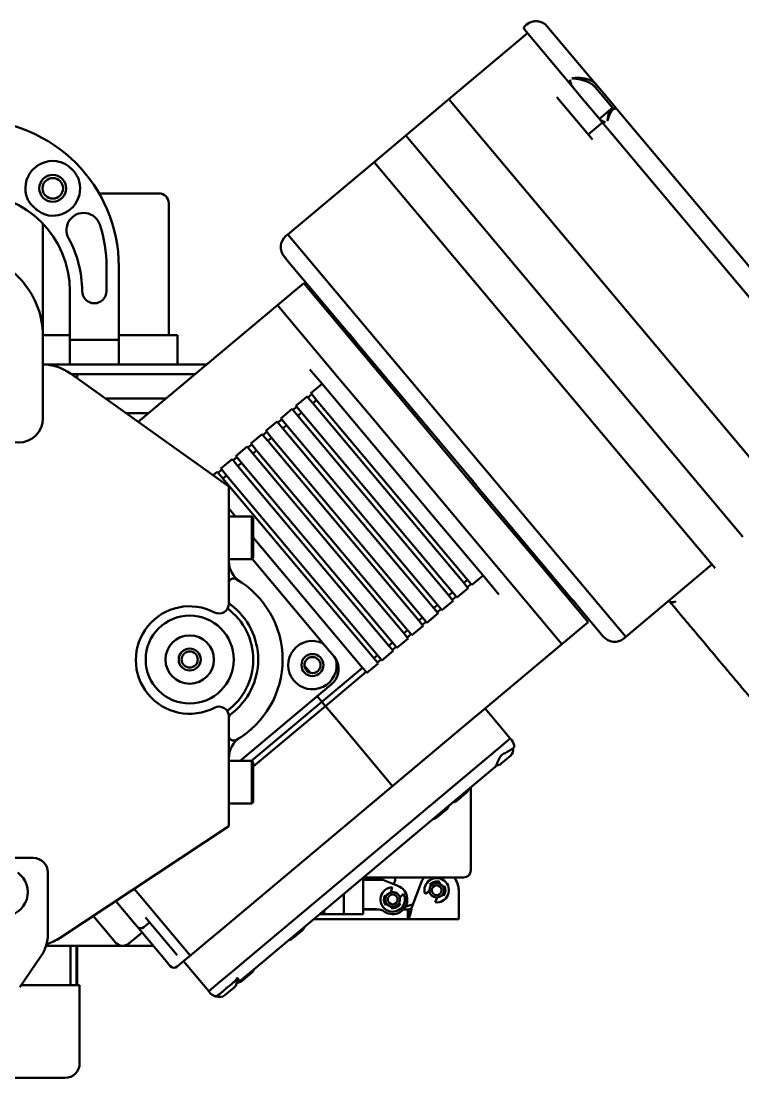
# Model space of a CAD drawing. Header units: millimetres. Extents: x 36 to 3196, y 27 to 5967.
# Drawn here: x 682.5 to 830.1, y 4147.1 to 4363.3 of the extents above; entities that cross this region are included whole.
import ezdxf

# ---------------------------------------------------------------- set-up
doc = ezdxf.new("R2010")
doc.units = ezdxf.units.MM
doc.layers.add('외형선(ISO)', color=7, linetype='Continuous', lineweight=50)

msp = doc.modelspace()

# ---------------------------------------------------------------- linework, layer by layer
at = {"layer": '외형선(ISO)'}
for p, q in [((785.4335, 4361.6041), (795.3437, 4349.7936)), ((785.4951, 4362.3085), (785.8781, 4362.6299)), ((790.1046, 4362.2602), (799.9593, 4350.5159)), ((786.0763, 4360.8381), (769.9893, 4347.3395)), ((795.3437, 4349.7936), (797.2626, 4347.5067)), ((799.7982, 4349.93), (799.9438, 4349.7564)), ((801.092, 4348.388), (799.9438, 4349.7564)), ((799.9593, 4350.5159), (800.0806, 4350.3712)), ((800.0806, 4350.3712), (801.2288, 4349.0028)), ((801.2288, 4349.0028), (804.4059, 4345.2166)), ((769.9893, 4347.3395), (761.1798, 4339.9475)), ((838.8942, 4265.2219), (769.9893, 4347.3395)), ((838.8942, 4265.2219), (769.9893, 4347.3395)), ((799.3698, 4339.0837), (792.0686, 4347.7849)), ((797.2626, 4347.5067), (798.4109, 4346.1383)), ((798.4109, 4346.1383), (797.8882, 4346.7611)), ((801.092, 4348.388), (803.5659, 4345.4398)), ((800.7507, 4343.3497), (798.4109, 4346.1383)), ((798.4109, 4346.1383), (800.7507, 4343.3497)), ((800.7507, 4343.3497), (803.1149, 4345.3335)), ((803.3694, 4345.4383), (803.977, 4345.4429)), ((804.4059, 4345.2166), (847.4565, 4293.9108)), ((798.4653, 4340.1616), (801.3763, 4342.6042)), ((800.7507, 4343.3497), (800.9072, 4343.1632)), ((800.9072, 4343.1632), (845.1071, 4290.4879)), ((761.1798, 4339.9475), (754.6684, 4334.4838)), ((830.0847, 4257.8298), (761.1798, 4339.9475)), ((830.0847, 4257.8298), (761.1798, 4339.9475)), ((754.6684, 4334.4838), (737.0494, 4319.6997)), ((823.5733, 4252.3661), (754.6684, 4334.4838)), ((823.5733, 4252.3661), (754.6684, 4334.4838)), ((698.461, 4328.094), (708.318, 4328.094)), ((710.6803, 4328.094), (708.318, 4328.094)), ((712.6803, 4299.094), (712.6803, 4326.094)), ((686.9803, 4299.094), (686.9803, 4321.869)), ((737.0494, 4319.6997), (736.6664, 4319.3783)), ((806.1491, 4237.3499), (737.0494, 4319.6997)), ((737.0494, 4319.6997), (806.1491, 4237.3499)), ((736.6202, 4314.7662), (736.2966, 4315.1518)), ((736.9997, 4314.3139), (736.6202, 4314.7662)), ((749.3208, 4299.6302), (736.9997, 4314.3139)), ((699.9803, 4308.094), (699.9803, 4313.094)), ((702.4803, 4313.094), (702.4803, 4298.094)), ((740.2907, 4309.6917), (734.9284, 4305.1922)), ((752.9039, 4294.6599), (740.2907, 4309.6917)), ((692.4803, 4298.094), (692.4803, 4308.094)), ((743.2066, 4306.9168), (742.8619, 4306.6276)), ((734.9284, 4305.1922), (706.4719, 4281.3143)), ((747.5416, 4290.1604), (734.9284, 4305.1922)), ((734.9284, 4305.1922), (747.5416, 4290.1604)), ((689.831, 4299.094), (686.9786, 4299.094)), ((686.9803, 4298.8587), (686.9803, 4287.3882)), ((692.4803, 4299.094), (689.831, 4299.094)), ((705.4181, 4299.094), (702.4803, 4299.094)), ((708.8822, 4299.094), (705.4181, 4299.094)), ((714.4803, 4299.094), (708.8822, 4299.094)), ((714.4803, 4293.094), (714.4803, 4299.094)), ((751.1115, 4297.4961), (749.3208, 4299.6302)), ((692.4803, 4293.094), (692.4803, 4298.094)), ((693.4803, 4298.094), (692.4803, 4298.094)), ((693.4803, 4298.094), (701.4803, 4298.094)), ((702.4803, 4298.094), (701.4803, 4298.094)), ((702.4803, 4298.094), (702.4803, 4293.094)), ((773.5012, 4270.813), (751.1115, 4297.4961)), ((759.7007, 4286.5598), (752.9039, 4294.6599)), ((686.9803, 4293.094), (688.5585, 4293.094)), ((688.5585, 4293.094), (698.3028, 4293.094)), ((698.3028, 4293.094), (720.5103, 4293.094)), ((724.9803, 4268.094), (692.588, 4291.2314)), ((692.7803, 4291.094), (699.6652, 4291.094)), ((693.9803, 4291.094), (693.9803, 4290.2369)), ((718.1268, 4291.094), (699.6652, 4291.094)), ((741.5754, 4292.0589), (744.0467, 4289.1138)), ((754.3384, 4282.0603), (747.5416, 4290.1604)), ((747.5416, 4290.1604), (754.3384, 4282.0603)), ((741.7486, 4287.1854), (744.0467, 4289.1138)), ((754.6493, 4276.4781), (744.0467, 4289.1138)), ((686.9803, 4282.094), (686.9803, 4287.3882)), ((712.1681, 4286.094), (699.7803, 4286.094)), ((738.6844, 4284.6142), (740.9825, 4286.5426)), ((741.1562, 4286.3357), (740.9825, 4286.5426)), ((741.1562, 4286.3357), (741.9222, 4286.9784)), ((742.1569, 4285.143), (741.1562, 4286.3357)), ((741.7486, 4287.1854), (741.9222, 4286.9784)), ((741.9222, 4286.9784), (742.923, 4285.7858)), ((778.9971, 4263.5633), (759.7007, 4286.5598)), ((735.6202, 4282.0431), (737.9184, 4283.9715)), ((738.092, 4283.7645), (737.9184, 4283.9715)), ((738.092, 4283.7645), (738.8581, 4284.4073)), ((739.0928, 4282.5719), (738.092, 4283.7645)), ((738.6844, 4284.6142), (738.8581, 4284.4073)), ((738.8581, 4284.4073), (739.8588, 4283.2147)), ((742.1569, 4285.143), (742.923, 4285.7858)), ((773.0043, 4248.3805), (742.1569, 4285.143)), ((742.923, 4285.7858), (773.7704, 4249.0233)), ((703.9803, 4283.094), (708.5928, 4283.094)), ((735.0278, 4281.1934), (735.7939, 4281.8361)), ((735.6202, 4282.0431), (735.7939, 4281.8361)), ((735.7939, 4281.8361), (736.7946, 4280.6435)), ((739.0928, 4282.5719), (739.8588, 4283.2147)), ((769.9402, 4245.8094), (739.0928, 4282.5719)), ((739.8588, 4283.2147), (770.7062, 4246.4522)), ((773.6348, 4259.0638), (754.3384, 4282.0603)), ((754.3384, 4282.0603), (773.6348, 4259.0638)), ((732.5561, 4279.4719), (734.8542, 4281.4003)), ((732.5561, 4279.4719), (732.7297, 4279.265)), ((735.0278, 4281.1934), (734.8542, 4281.4003)), ((736.0286, 4280.0007), (735.0278, 4281.1934)), ((736.0286, 4280.0007), (736.7946, 4280.6435)), ((766.876, 4243.2382), (736.0286, 4280.0007)), ((736.7946, 4280.6435), (767.642, 4243.881)), ((729.4919, 4276.9008), (731.79, 4278.8292)), ((731.9637, 4278.6222), (731.79, 4278.8292)), ((731.9637, 4278.6222), (732.7297, 4279.265)), ((732.9644, 4277.4296), (731.9637, 4278.6222)), ((732.7297, 4279.265), (733.7304, 4278.0724)), ((732.9644, 4277.4296), (733.7304, 4278.0724)), ((763.8118, 4240.6671), (732.9644, 4277.4296)), ((733.7304, 4278.0724), (764.5778, 4241.3099)), ((726.4277, 4274.3296), (728.7258, 4276.258)), ((728.8995, 4276.0511), (728.7258, 4276.258)), ((728.8995, 4276.0511), (729.6655, 4276.6938)), ((729.9002, 4274.8584), (728.8995, 4276.0511)), ((729.4919, 4276.9008), (729.6655, 4276.6938)), ((729.6655, 4276.6938), (730.6663, 4275.5012)), ((729.9002, 4274.8584), (730.6663, 4275.5012)), ((730.6663, 4275.5012), (761.5137, 4238.7387)), ((766.6403, 4262.1877), (754.6493, 4276.4781)), ((723.3635, 4271.7585), (725.6617, 4273.6869)), ((725.8353, 4273.4799), (725.6617, 4273.6869)), ((725.8353, 4273.4799), (726.6014, 4274.1227)), ((726.836, 4272.2873), (725.8353, 4273.4799)), ((726.4277, 4274.3296), (726.6014, 4274.1227)), ((726.6014, 4274.1227), (727.6021, 4272.9301)), ((726.836, 4272.2873), (727.6021, 4272.9301)), ((727.6021, 4272.9301), (758.4495, 4236.1676)), ((760.7476, 4238.0959), (729.9002, 4274.8584)), ((721.7479, 4270.4028), (722.5975, 4271.1157)), ((722.7711, 4270.9088), (722.5975, 4271.1157)), ((722.7711, 4270.9088), (723.5372, 4271.5515)), ((723.7719, 4269.7161), (722.7711, 4270.9088)), ((723.3635, 4271.7585), (723.5372, 4271.5515)), ((723.5372, 4271.5515), (724.5379, 4270.3589)), ((757.6834, 4235.5248), (726.836, 4272.2873)), ((775.6542, 4268.2473), (773.5012, 4270.813)), ((723.7719, 4269.7161), (724.5379, 4270.3589)), ((754.6193, 4232.9536), (723.7719, 4269.7161)), ((724.5379, 4270.3589), (755.3853, 4233.5964)), ((724.9803, 4268.094), (724.9803, 4265.6362)), ((794.9969, 4245.1955), (775.6542, 4268.2473)), ((724.9803, 4248.2825), (724.9803, 4265.6362)), ((724.9803, 4263.6088), (726.3688, 4261.954)), ((776.9698, 4249.8775), (766.6403, 4262.1877)), ((786.1918, 4254.9889), (778.9971, 4263.5633)), ((724.9803, 4261.954), (729.6803, 4261.954)), ((729.6803, 4253.234), (729.6803, 4261.954)), ((729.9803, 4261.654), (729.6803, 4261.954)), ((729.9803, 4261.654), (729.9803, 4253.534)), ((780.8295, 4250.4894), (773.6348, 4259.0638)), ((773.6348, 4259.0638), (780.8295, 4250.4894)), ((729.9803, 4257.6501), (752.3211, 4231.0253)), ((729.9803, 4253.534), (729.6803, 4253.234)), ((798.463, 4240.3647), (786.1918, 4254.9889)), ((724.9803, 4253.234), (729.6803, 4253.234)), ((744.2012, 4236.0351), (729.7288, 4253.2826)), ((823.7681, 4252.134), (806.1491, 4237.3499)), ((823.5733, 4252.3661), (824.4104, 4251.3685)), ((776.9698, 4249.8775), (774.6717, 4247.9492)), ((776.9698, 4249.8775), (780.2092, 4246.017)), ((793.1007, 4235.8652), (780.8295, 4250.4894)), ((780.8295, 4250.4894), (793.1007, 4235.8652)), ((724.9803, 4248.2825), (724.9803, 4244.694)), ((773.9056, 4247.3064), (771.6075, 4245.378)), ((773.0043, 4248.3805), (773.7704, 4249.0233)), ((773.0043, 4248.3805), (773.7369, 4247.5075)), ((773.7369, 4247.5075), (774.5029, 4248.1503)), ((773.9056, 4247.3064), (773.7369, 4247.5075)), ((774.5029, 4248.1503), (773.7704, 4249.0233)), ((774.5029, 4248.1503), (774.6717, 4247.9492)), ((769.9402, 4245.8094), (770.7062, 4246.4522)), ((769.9402, 4245.8094), (770.6727, 4244.9363)), ((770.6727, 4244.9363), (771.4388, 4245.5791)), ((770.8415, 4244.7352), (770.6727, 4244.9363)), ((771.4388, 4245.5791), (770.7062, 4246.4522)), ((771.4388, 4245.5791), (771.6075, 4245.378)), ((794.6296, 4245.6333), (794.2849, 4245.344)), ((796.2509, 4243.701), (794.9969, 4245.1955)), ((724.9803, 4244.1266), (724.9803, 4244.694)), ((766.876, 4243.2382), (767.642, 4243.881)), ((766.876, 4243.2382), (767.6085, 4242.3652)), ((767.6085, 4242.3652), (768.3746, 4243.008)), ((768.3746, 4243.008), (767.642, 4243.881)), ((768.3746, 4243.008), (768.5433, 4242.8069)), ((770.8415, 4244.7352), (768.5433, 4242.8069)), ((801.5396, 4237.3983), (796.2509, 4243.701)), ((814.9586, 4244.742), (814.9589, 4244.7416)), ((763.8118, 4240.6671), (764.5778, 4241.3099)), ((763.8118, 4240.6671), (764.5444, 4239.794)), ((764.5444, 4239.794), (765.3104, 4240.4368)), ((765.3104, 4240.4368), (764.5778, 4241.3099)), ((765.3104, 4240.4368), (765.4792, 4240.2357)), ((767.7773, 4242.1641), (765.4792, 4240.2357)), ((767.7773, 4242.1641), (767.6085, 4242.3652)), ((760.7476, 4238.0959), (761.5137, 4238.7387)), ((762.2462, 4237.8657), (761.5137, 4238.7387)), ((764.7131, 4239.5929), (762.415, 4237.6646)), ((764.7131, 4239.5929), (764.5444, 4239.794)), ((798.463, 4240.3647), (793.1007, 4235.8652)), ((757.6834, 4235.5248), (758.4495, 4236.1676)), ((759.182, 4235.2945), (758.4495, 4236.1676)), ((761.6489, 4237.0218), (759.3508, 4235.0934)), ((760.7476, 4238.0959), (761.4802, 4237.2229)), ((761.4802, 4237.2229), (762.2462, 4237.8657)), ((761.6489, 4237.0218), (761.4802, 4237.2229)), ((762.2462, 4237.8657), (762.415, 4237.6646)), ((806.1491, 4237.3499), (805.7661, 4237.0285)), ((758.5848, 4234.4506), (756.2866, 4232.5223)), ((757.6834, 4235.5248), (758.416, 4234.6517)), ((758.416, 4234.6517), (759.182, 4235.2945)), ((758.5848, 4234.4506), (758.416, 4234.6517)), ((759.182, 4235.2945), (759.3508, 4235.0934)), ((793.1007, 4235.8652), (776.6302, 4222.0448)), ((746.4909, 4233.3063), (746.4266, 4233.3829)), ((755.5206, 4231.8795), (753.2224, 4229.9511)), ((754.6193, 4232.9536), (755.3853, 4233.5964)), ((754.6193, 4232.9536), (755.3518, 4232.0806)), ((755.3518, 4232.0806), (756.1179, 4232.7234)), ((755.5206, 4231.8795), (755.3518, 4232.0806)), ((756.1179, 4232.7234), (755.3853, 4233.5964)), ((756.1179, 4232.7234), (756.2866, 4232.5223)), ((740.4355, 4231.4218), (741.6551, 4229.9684)), ((744.0096, 4224.051), (752.3211, 4231.0253)), ((744.7421, 4223.178), (753.0537, 4230.1522)), ((753.0537, 4230.1522), (752.3211, 4231.0253)), ((753.0537, 4230.1522), (753.2224, 4229.9511)), ((727.2671, 4211.954), (745.9212, 4227.6067)), ((745.9212, 4227.6067), (745.9978, 4227.671)), ((729.6007, 4211.954), (744.0128, 4224.0472)), ((744.7412, 4223.1791), (729.9803, 4210.7932)), ((743.0486, 4225.1963), (744.0128, 4224.0472)), ((744.0096, 4224.051), (743.0486, 4225.1963)), ((744.7412, 4223.1791), (744.0128, 4224.0472)), ((744.7412, 4223.1791), (748.1502, 4219.1163)), ((748.1502, 4219.1163), (744.7421, 4223.178)), ((724.9803, 4220.694), (724.9803, 4221.0615)), ((775.0986, 4220.7597), (776.6302, 4222.0448)), ((782.5391, 4216.5597), (777.3968, 4222.6881)), ((723.3164, 4177.3093), (775.0986, 4220.7597)), ((724.9803, 4220.694), (724.9803, 4217.1056)), ((748.1502, 4219.1163), (758.4755, 4206.8112)), ((758.4755, 4206.8112), (748.1502, 4219.1163)), ((724.9803, 4200.9927), (724.9803, 4217.1056)), ((728.4587, 4171.1809), (780.2409, 4214.6313)), ((728.4587, 4171.1809), (780.2409, 4214.6313)), ((782.5391, 4216.5597), (780.2409, 4214.6313)), ((780.2409, 4214.6313), (782.5391, 4216.5597)), ((782.8605, 4216.1767), (782.5391, 4216.5597)), ((782.5831, 4213.0068), (780.668, 4211.3998)), ((724.9803, 4211.954), (729.6803, 4211.954)), ((729.6803, 4203.234), (729.6803, 4211.954)), ((729.9803, 4211.654), (729.6803, 4211.954)), ((729.9803, 4211.654), (729.9803, 4203.534)), ((730.0657, 4169.2658), (779.3757, 4210.6418)), ((779.8722, 4211.0584), (779.3757, 4210.6418)), ((774.4803, 4206.534), (774.4803, 4191.094)), ((773.5055, 4205.3898), (771.5904, 4203.7828)), ((724.9803, 4203.234), (729.6803, 4203.234)), ((729.9803, 4203.534), (729.6803, 4203.234)), ((769.4838, 4202.0151), (767.5687, 4200.4082)), ((724.9803, 4200.9927), (724.9803, 4198.594)), ((690.4905, 4175.7562), (724.9803, 4198.594)), ((684.9803, 4192.094), (647.9803, 4192.094)), ((774.4803, 4189.594), (774.4803, 4191.094)), ((687.9803, 4176.5399), (687.9803, 4189.094)), ((752.4803, 4183.094), (752.4803, 4188.0739)), ((756.4803, 4187.594), (752.4803, 4187.594)), ((752.5043, 4188.094), (772.9803, 4188.094)), ((754.4803, 4188.094), (754.4803, 4187.594)), ((759.5703, 4186.389), (756.4803, 4187.594)), ((758.9803, 4188.094), (758.9803, 4187.8367)), ((764.2277, 4186.8791), (762.3664, 4181.8361)), ((766.334, 4186.4615), (766.1047, 4186.655)), ((768.1164, 4187.1779), (767.9851, 4186.9065)), ((768.7879, 4186.2289), (769.0334, 4186.4039)), ((706.7838, 4184.4058), (705.6299, 4185.781)), ((717.1091, 4172.1007), (706.7838, 4184.4058)), ((706.7838, 4184.4058), (717.1091, 4172.1007)), ((748.4803, 4180.594), (748.4803, 4184.7175)), ((756.9234, 4184.4974), (757.1829, 4184.3468)), ((758.1412, 4185.0552), (758.3772, 4186.0919)), ((760.7, 4184.7442), (759.9171, 4184.0248)), ((765.094, 4184.7486), (765.9904, 4185.3204)), ((768.8558, 4184.333), (768.6266, 4184.5265)), ((771.9803, 4181.8361), (771.9803, 4185.494)), ((701.8537, 4183.2805), (705.7935, 4178.5852)), ((752.4803, 4183.094), (752.4803, 4180.594)), ((757.3208, 4182.6424), (757.1096, 4182.4273)), ((758.1476, 4181.8251), (758.2295, 4182.1151)), ((759.7777, 4182.8412), (760.0372, 4182.6907)), ((767.5594, 4183.9961), (767.1462, 4183.0165)), ((697.2384, 4180.2244), (701.1063, 4175.6148)), ((714.3902, 4172.2295), (707.9185, 4179.9421)), ((744.4803, 4180.594), (743.5662, 4180.594)), ((744.4803, 4181.3611), (744.4803, 4180.594)), ((748.4803, 4180.594), (744.4803, 4180.594)), ((752.4803, 4180.594), (748.4803, 4180.594)), ((755.1637, 4181.594), (752.4803, 4181.594)), ((755.7505, 4181.5361), (752.4803, 4181.5361)), ((761.6046, 4181.5361), (760.6631, 4181.5361)), ((761.6046, 4181.5361), (761.6046, 4180.6375)), ((761.6046, 4180.6375), (761.6046, 4179.5361)), ((761.7019, 4179.5757), (761.7019, 4181.5412)), ((771.9803, 4179.5361), (771.9803, 4181.8361)), ((705.7935, 4178.5852), (706.2265, 4178.0693)), ((706.2265, 4178.0693), (710.7882, 4172.6329)), ((708.7844, 4178.9102), (707.6353, 4177.946)), ((757.4803, 4179.5361), (742.3053, 4179.5361)), ((761.6046, 4179.5361), (757.4803, 4179.5361)), ((761.6046, 4179.5361), (771.9803, 4179.5361)), ((701.7491, 4174.8488), (701.1063, 4175.6148)), ((707.2479, 4176.852), (704.5668, 4174.6022)), ((723.3164, 4177.3093), (720.6409, 4175.0642)), ((739.9911, 4177.2678), (738.076, 4175.6608)), ((688.3392, 4174.094), (687.5972, 4174.094)), ((709.5621, 4174.094), (688.3392, 4174.094)), ((692.6276, 4166.094), (692.6276, 4174.094)), ((693.8678, 4174.094), (693.8678, 4166.094)), ((693.9803, 4166.094), (693.9803, 4174.094)), ((718.4114, 4173.1934), (720.6409, 4175.0642)), ((682.2648, 4165.6205), (686.6126, 4172.0663)), ((710.7882, 4172.6329), (711.8994, 4171.3086)), ((711.8994, 4171.3086), (713.0191, 4169.9742)), ((715.7302, 4170.9437), (718.0283, 4172.872)), ((718.0283, 4172.872), (718.4114, 4173.1934)), ((714.4279, 4169.8509), (715.7302, 4170.9437)), ((715.7302, 4170.9437), (720.8725, 4164.8153)), ((725.7832, 4168.9359), (728.4587, 4171.1809)), ((728.4587, 4171.1809), (725.7832, 4168.9359)), ((726.8847, 4166.5967), (730.0657, 4169.2658)), ((723.5537, 4167.0651), (723.1706, 4166.7437)), ((723.1706, 4166.7437), (723.5537, 4167.0651)), ((725.7832, 4168.9359), (723.5537, 4167.0651)), ((723.5537, 4167.0651), (725.7832, 4168.9359)), ((729.6495, 4168.5902), (727.7344, 4166.9832)), ((694.4803, 4166.094), (682.5842, 4166.094)), ((694.4803, 4150.094), (694.4803, 4166.094)), ((723.1706, 4166.7437), (720.8725, 4164.8153)), ((720.8725, 4164.8153), (723.1706, 4166.7437)), ((720.8725, 4164.8153), (721.1939, 4164.4323)), ((726.0874, 4165.6012), (724.1723, 4163.9942)), ((726.8847, 4166.5967), (726.5618, 4166.3257)), ((691.4803, 4147.094), (676.4803, 4147.094))]:
    msp.add_line(p, q, dxfattribs=at)
for centre, radius in [((688.9803, 4329.1175), 2.75), ((688.9803, 4329.1175), 2.1), ((716.9803, 4232.694), 9), ((716.9803, 4232.694), 4.95), ((716.9803, 4232.694), 2.25), ((716.9803, 4232.694), 1.65), ((742.0795, 4231.5628), 2.25), ((742.0795, 4231.5628), 1.65), ((767.4803, 4185.494), 1.5), ((767.4803, 4185.494), 1), ((758.4803, 4183.594), 1.5), ((758.4803, 4183.594), 1)]:
    msp.add_circle(centre, radius, dxfattribs=at)
for centre, radius, start, end in [((785.8165, 4361.9255), 0.5, 130, 220), ((787.8065, 4360.3318), 3, 40, 130), ((672.4803, 4313.094), 30, 0, 90), ((688.9803, 4329.1175), 5.6, 73.914073, 202.795501), ((688.9803, 4329.1175), 5.6, 260.952088, 14.406888), ((672.4803, 4308.094), 20, 0, 90), ((710.6803, 4326.094), 2, 0, 90), ((695.2783, 4320.594), 3.5, 18.209957, 208.735654), ((672.4803, 4313.094), 27.5, 0, 18.209957), ((672.4803, 4308.094), 22.5, 0, 28.735654), ((738.5948, 4317.0802), 3, 130, 220), ((697.4803, 4308.094), 2.5, 180, 0), ((686.7756, 4283.094), 10, 54.462322, 88.827357), ((681.9803, 4282.094), 5, 180, 0), ((729.9803, 4252.8683), 5, 180, 237.202832), ((725.9803, 4248.2825), 1, 60, 180), ((716.9803, 4232.694), 19, 300, 60), ((716.9803, 4232.594), 11, 62.513574, 297.486426), ((722.9803, 4244.1266), 2, 242.513574, 0), ((716.9803, 4232.694), 13, 306.069114, 53.463731), ((725.9803, 4244.694), 1, 180, 233.130102), ((716.9803, 4232.694), 14, 53.130102, 55.150095), ((716.9803, 4232.694), 14, 306.869898, 53.130102), ((742.0795, 4231.5628), 4.95, 64.619977, 13.044479), ((803.8377, 4239.3266), 3, 220, 310), ((743.2858, 4230.7475), 4.1, 310, 28.122974), ((743.4267, 4230.7352), 4, 310, 40), ((722.9803, 4221.0615), 2, 0, 117.486426), ((716.9803, 4232.694), 14, 304.825435, 306.869898), ((725.9803, 4220.694), 1, 126.869898, 180), ((725.9803, 4217.1056), 1, 180, 300), ((729.9803, 4212.5198), 5, 122.797168, 180), ((781.619, 4214.1559), 1.5, 310, 14.915698), ((781.3284, 4214.8911), 2, 358.140429, 40), ((779.7038, 4212.5489), 1.5, 267.895162, 310), ((772.5413, 4206.5388), 1.5, 310, 343.55731), ((770.6262, 4204.9319), 1.5, 276.44269, 310), ((768.5196, 4203.1642), 1.5, 310, 343.55731), ((766.6045, 4201.5572), 1.5, 276.44269, 310), ((684.9803, 4189.094), 3, 0, 90), ((678.9803, 4185.094), 4.9, 125.281262, 54.718738), ((772.9803, 4189.594), 1.5, 270, 0), ((758.4803, 4183.594), 3, 236.44269, 68.695466), ((756.9803, 4187.8367), 2, 326.932643, 0), ((767.9803, 4185.494), 4, 139.458398, 159.740947), ((767.4803, 4185.494), 2.5, 262.321188, 197.348651), ((767.4803, 4185.494), 1.8, 69.30614, 139.834919), ((767.4803, 4185.494), 1.8, 319.834919, 30.363699), ((767.9803, 4185.494), 4, 0, 40.541602), ((758.4803, 4183.594), 2.5, 92.362935, 27.390398), ((758.4803, 4183.594), 1.8, 149.876666, 220.405446), ((758.4803, 4183.594), 1.55, 149.876666, 219.576669), ((758.4803, 4183.594), 1.55, 17.583337, 102.169995), ((758.4803, 4183.594), 1.8, 259.347887, 329.876666), ((758.4803, 4183.594), 1.55, 260.176663, 329.876666), ((764.8051, 4172.8122), 10, 102.509538, 111.890421), ((755.1637, 4178.594), 3, 56.44269, 90), ((706.9925, 4178.7121), 1, 220, 310), ((739.0269, 4178.4169), 1.5, 310, 343.55731), ((679.9803, 4176.5399), 8, 326, 0), ((684.9696, 4184.094), 10, 285.903045, 303.511019), ((737.1118, 4176.8099), 1.5, 276.44269, 310), ((703.2812, 4176.1343), 2, 220, 310), ((713.7851, 4170.617), 1, 220, 310), ((728.6853, 4169.7392), 1.5, 310, 343.55731), ((725.1232, 4166.7503), 1.5, 310, 20.995806), ((726.7702, 4168.1323), 1.5, 276.44269, 310), ((722.726, 4165.7178), 2, 220, 251.348369), ((723.2081, 4165.1433), 1.5, 239.004194, 310), ((691.4803, 4150.094), 3, 270, 0)]:
    msp.add_arc(centre, radius, start, end, dxfattribs=at)
for points, knots in [([(795.3437, 4349.7936), (795.2764, 4349.8738), (795.2127, 4349.9655), (795.0488, 4350.2462), (794.9629, 4350.4474), (794.823, 4350.8771), (794.7757, 4351.0889), (794.7429, 4351.2842), (794.7425, 4351.2862), (794.7422, 4351.2883)], [0.620418883, 0.620418883, 0.620418883, 0.620418883, 0.667518907, 0.667518907, 0.75055806, 0.75055806, 0.83624971, 0.83624971, 0.837158655, 0.837158655, 0.837158655, 0.837158655]), ([(795.1252, 4351.6097), (795.1371, 4351.6118), (795.1493, 4351.6138), (795.1614, 4351.6159), (795.1734, 4351.6179), (795.1856, 4351.6199), (795.1977, 4351.6219), (795.222, 4351.6258), (795.2463, 4351.6296), (795.2708, 4351.6333), (795.3196, 4351.6406), (795.3689, 4351.6474), (795.4185, 4351.6537), (795.5176, 4351.6663), (795.6181, 4351.6767), (795.72, 4351.6849), (795.8218, 4351.6932), (795.9251, 4351.6993), (796.0297, 4351.7033), (796.0821, 4351.7052), (796.1348, 4351.7067), (796.1878, 4351.7075), (796.2409, 4351.7084), (796.2943, 4351.7087), (796.3481, 4351.7084), (796.4019, 4351.7082), (796.456, 4351.7073), (796.5101, 4351.7059), (796.5643, 4351.7045), (796.6186, 4351.7025), (796.673, 4351.6999), (796.7818, 4351.6947), (796.8911, 4351.6872), (797.0008, 4351.6773), (797.1106, 4351.6674), (797.2208, 4351.655), (797.3315, 4351.6401), (797.4423, 4351.6251), (797.5536, 4351.6076), (797.6655, 4351.5872), (797.7214, 4351.5769), (797.7775, 4351.566), (797.8337, 4351.5543), (797.8898, 4351.5427), (797.9457, 4351.5303), (798.0013, 4351.5173), (798.0569, 4351.5042), (798.1122, 4351.4905), (798.1673, 4351.476), (798.2223, 4351.4616), (798.2771, 4351.4464), (798.3316, 4351.4304), (798.3861, 4351.4145), (798.4403, 4351.3978), (798.4942, 4351.3803), (798.5481, 4351.3627), (798.6016, 4351.3444), (798.6549, 4351.3253), (798.7082, 4351.3061), (798.7611, 4351.2861), (798.8137, 4351.2651), (798.8663, 4351.2441), (798.9182, 4351.2223), (798.9691, 4351.1998), (799.0201, 4351.1773), (799.0701, 4351.1541), (799.1192, 4351.13), (799.1683, 4351.106), (799.2164, 4351.0811), (799.2636, 4351.0555), (799.3107, 4351.0298), (799.3569, 4351.0033), (799.402, 4350.9759), (799.447, 4350.9485), (799.4913, 4350.92), (799.5336, 4350.8911), (799.576, 4350.8622), (799.6167, 4350.8327), (799.6557, 4350.8026), (799.6947, 4350.7725), (799.7319, 4350.7419), (799.7675, 4350.7106), (799.8385, 4350.6482), (799.9027, 4350.5833), (799.9593, 4350.5159)], [-1, -1, -1, -1, -0.9921875, -0.9921875, -0.9921875, -0.984375, -0.984375, -0.984375, -0.96875, -0.96875, -0.96875, -0.9375, -0.9375, -0.9375, -0.875, -0.875, -0.875, -0.8125, -0.8125, -0.8125, -0.78125, -0.78125, -0.78125, -0.75, -0.75, -0.75, -0.71875, -0.71875, -0.71875, -0.6875, -0.6875, -0.6875, -0.625, -0.625, -0.625, -0.5625, -0.5625, -0.5625, -0.5, -0.5, -0.5, -0.46875, -0.46875, -0.46875, -0.4375, -0.4375, -0.4375, -0.40625, -0.40625, -0.40625, -0.375, -0.375, -0.375, -0.34375, -0.34375, -0.34375, -0.3125, -0.3125, -0.3125, -0.28125, -0.28125, -0.28125, -0.25, -0.25, -0.25, -0.21875, -0.21875, -0.21875, -0.1875, -0.1875, -0.1875, -0.15625, -0.15625, -0.15625, -0.125, -0.125, -0.125, -0.09375, -0.09375, -0.09375, -0.0625, -0.0625, -0.0625, 0, 0, 0, 0]), ([(799.7982, 4349.93), (799.7413, 4349.9977), (799.6774, 4350.0643), (799.6069, 4350.1298), (799.5716, 4350.1626), (799.5347, 4350.1951), (799.4961, 4350.2274), (799.4576, 4350.2596), (799.4174, 4350.2917), (799.3757, 4350.3234), (799.334, 4350.3552), (799.2905, 4350.3868), (799.2462, 4350.4177), (799.2019, 4350.4485), (799.1566, 4350.4788), (799.1104, 4350.5084), (799.0642, 4350.538), (799.0171, 4350.5671), (798.9691, 4350.5956), (798.9211, 4350.6241), (798.8722, 4350.652), (798.8225, 4350.6794), (798.7728, 4350.7068), (798.7222, 4350.7337), (798.6709, 4350.76), (798.6197, 4350.7863), (798.5682, 4350.8119), (798.5164, 4350.8367), (798.4646, 4350.8615), (798.4125, 4350.8856), (798.3601, 4350.9091), (798.3078, 4350.9325), (798.2552, 4350.9553), (798.2024, 4350.9774), (798.1495, 4350.9996), (798.0964, 4351.0211), (798.0431, 4351.0421), (797.9898, 4351.063), (797.9362, 4351.0833), (797.8824, 4351.1031), (797.8286, 4351.1228), (797.7746, 4351.142), (797.7204, 4351.1606), (797.6661, 4351.1793), (797.6119, 4351.1972), (797.5579, 4351.2145), (797.4499, 4351.2491), (797.3426, 4351.2811), (797.2359, 4351.3107), (797.1293, 4351.3403), (797.0232, 4351.3675), (796.9177, 4351.3925), (796.8122, 4351.4175), (796.7073, 4351.4403), (796.6029, 4351.461), (796.5507, 4351.4713), (796.4987, 4351.4811), (796.4468, 4351.4903), (796.3949, 4351.4996), (796.343, 4351.5083), (796.2915, 4351.5165), (796.24, 4351.5247), (796.1889, 4351.5323), (796.1381, 4351.5394), (796.0874, 4351.5464), (796.037, 4351.5529), (795.987, 4351.5589), (795.887, 4351.5709), (795.7884, 4351.5807), (795.6913, 4351.5884), (795.5941, 4351.5962), (795.4984, 4351.6018), (795.404, 4351.6053), (795.3568, 4351.6071), (795.31, 4351.6084), (795.2635, 4351.6091), (795.2403, 4351.6094), (795.2171, 4351.6097), (795.1941, 4351.6098), (795.1825, 4351.6098), (795.171, 4351.6098), (795.1595, 4351.6098), (795.1481, 4351.6098), (795.1365, 4351.6098), (795.1252, 4351.6097)], [-1, -1, -1, -1, -0.9375, -0.9375, -0.9375, -0.90625, -0.90625, -0.90625, -0.875, -0.875, -0.875, -0.84375, -0.84375, -0.84375, -0.8125, -0.8125, -0.8125, -0.78125, -0.78125, -0.78125, -0.75, -0.75, -0.75, -0.71875, -0.71875, -0.71875, -0.6875, -0.6875, -0.6875, -0.65625, -0.65625, -0.65625, -0.625, -0.625, -0.625, -0.59375, -0.59375, -0.59375, -0.5625, -0.5625, -0.5625, -0.53125, -0.53125, -0.53125, -0.5, -0.5, -0.5, -0.4375, -0.4375, -0.4375, -0.375, -0.375, -0.375, -0.3125, -0.3125, -0.3125, -0.28125, -0.28125, -0.28125, -0.25, -0.25, -0.25, -0.21875, -0.21875, -0.21875, -0.1875, -0.1875, -0.1875, -0.125, -0.125, -0.125, -0.0625, -0.0625, -0.0625, -0.03125, -0.03125, -0.03125, -0.015625, -0.015625, -0.015625, -0.0078125, -0.0078125, -0.0078125, 0, 0, 0, 0]), ([(804.4059, 4345.2166), (804.3621, 4345.2688), (804.3166, 4345.3114), (804.2697, 4345.3451), (804.2462, 4345.362), (804.2223, 4345.3767), (804.1981, 4345.3891), (804.1739, 4345.4016), (804.1493, 4345.4119), (804.1244, 4345.42), (804.0995, 4345.4281), (804.0742, 4345.4341), (804.0489, 4345.4378), (804.0237, 4345.4416), (803.9984, 4345.4432), (803.9731, 4345.4428), (803.9479, 4345.4424), (803.9226, 4345.44), (803.8973, 4345.4357), (803.872, 4345.4314), (803.8467, 4345.4251), (803.8215, 4345.4171), (803.7962, 4345.409), (803.7708, 4345.3991), (803.7456, 4345.3875), (803.7204, 4345.3758), (803.6954, 4345.3625), (803.6707, 4345.3477), (803.6459, 4345.3329), (803.6214, 4345.3166), (803.5971, 4345.2988), (803.5728, 4345.281), (803.5488, 4345.2618), (803.5249, 4345.2413), (803.501, 4345.2207), (803.4774, 4345.1988), (803.4539, 4345.1757), (803.4304, 4345.1525), (803.4072, 4345.128), (803.3841, 4345.1023), (803.361, 4345.0765), (803.3382, 4345.0496), (803.3154, 4345.0214), (803.2927, 4344.9932), (803.2703, 4344.964), (803.2483, 4344.9338), (803.2042, 4344.8735), (803.1614, 4344.8094), (803.1198, 4344.7419), (803.0781, 4344.6745), (803.0377, 4344.6036), (802.9984, 4344.5296), (802.9591, 4344.4556), (802.9209, 4344.3785), (802.8837, 4344.2983), (802.8651, 4344.2582), (802.8467, 4344.2174), (802.8287, 4344.1758), (802.8106, 4344.1342), (802.7927, 4344.0918), (802.7752, 4344.0488), (802.7577, 4344.0059), (802.7405, 4343.9624), (802.7236, 4343.9184), (802.7068, 4343.8744), (802.6902, 4343.8299), (802.674, 4343.7849), (802.6416, 4343.6949), (802.6104, 4343.6029), (802.5804, 4343.509), (802.5504, 4343.4151), (802.5216, 4343.3192), (802.494, 4343.2214), (802.4802, 4343.1726), (802.4667, 4343.1232), (802.4534, 4343.0733), (802.4468, 4343.0484), (802.4403, 4343.0233), (802.4338, 4342.9982), (802.4306, 4342.9856), (802.4274, 4342.973), (802.4242, 4342.9604), (802.421, 4342.9477), (802.4178, 4342.935), (802.4147, 4342.9224)], [-1, -1, -1, -1, -0.9375, -0.9375, -0.9375, -0.90625, -0.90625, -0.90625, -0.875, -0.875, -0.875, -0.84375, -0.84375, -0.84375, -0.8125, -0.8125, -0.8125, -0.78125, -0.78125, -0.78125, -0.75, -0.75, -0.75, -0.71875, -0.71875, -0.71875, -0.6875, -0.6875, -0.6875, -0.65625, -0.65625, -0.65625, -0.625, -0.625, -0.625, -0.59375, -0.59375, -0.59375, -0.5625, -0.5625, -0.5625, -0.53125, -0.53125, -0.53125, -0.5, -0.5, -0.5, -0.4375, -0.4375, -0.4375, -0.375, -0.375, -0.375, -0.3125, -0.3125, -0.3125, -0.28125, -0.28125, -0.28125, -0.25, -0.25, -0.25, -0.21875, -0.21875, -0.21875, -0.1875, -0.1875, -0.1875, -0.125, -0.125, -0.125, -0.0625, -0.0625, -0.0625, -0.03125, -0.03125, -0.03125, -0.015625, -0.015625, -0.015625, -0.0078125, -0.0078125, -0.0078125, 0, 0, 0, 0]), ([(802.4147, 4342.9224), (802.4155, 4342.935), (802.4164, 4342.9477), (802.4173, 4342.9603), (802.4183, 4342.9729), (802.4192, 4342.9855), (802.4201, 4342.9981), (802.422, 4343.0232), (802.424, 4343.0482), (802.4261, 4343.0731), (802.4302, 4343.1229), (802.4346, 4343.1722), (802.4393, 4343.221), (802.4488, 4343.3186), (802.4595, 4343.4143), (802.4715, 4343.508), (802.4836, 4343.6018), (802.4968, 4343.6936), (802.5115, 4343.7834), (802.5188, 4343.8283), (802.5264, 4343.8727), (802.5344, 4343.9166), (802.5424, 4343.9605), (802.5507, 4344.0039), (802.5594, 4344.0468), (802.568, 4344.0896), (802.5771, 4344.1319), (802.5864, 4344.1734), (802.5957, 4344.2149), (802.6054, 4344.2557), (802.6153, 4344.2956), (802.6353, 4344.3756), (802.6565, 4344.4526), (802.6791, 4344.5264), (802.7016, 4344.6002), (802.7255, 4344.6709), (802.7509, 4344.7382), (802.7763, 4344.8055), (802.8031, 4344.8695), (802.8315, 4344.9296), (802.8458, 4344.9597), (802.8604, 4344.9889), (802.8754, 4345.017), (802.8905, 4345.0452), (802.9058, 4345.0721), (802.9215, 4345.0977), (802.9372, 4345.1234), (802.9532, 4345.1478), (802.9695, 4345.171), (802.9859, 4345.1941), (803.0025, 4345.216), (803.0196, 4345.2365), (803.0366, 4345.257), (803.054, 4345.2762), (803.0718, 4345.2939), (803.0896, 4345.3117), (803.1077, 4345.328), (803.1263, 4345.3428), (803.1448, 4345.3576), (803.1638, 4345.3709), (803.1832, 4345.3826), (803.2026, 4345.3942), (803.2223, 4345.4041), (803.2422, 4345.4122), (803.2621, 4345.4203), (803.2823, 4345.4266), (803.3027, 4345.4309), (803.3231, 4345.4353), (803.3438, 4345.4378), (803.3648, 4345.4382), (803.3663, 4345.4383), (803.3679, 4345.4383), (803.3694, 4345.4383)], [-1, -1, -1, -1, -0.9921875, -0.9921875, -0.9921875, -0.984375, -0.984375, -0.984375, -0.96875, -0.96875, -0.96875, -0.9375, -0.9375, -0.9375, -0.875, -0.875, -0.875, -0.8125, -0.8125, -0.8125, -0.78125, -0.78125, -0.78125, -0.75, -0.75, -0.75, -0.71875, -0.71875, -0.71875, -0.6875, -0.6875, -0.6875, -0.625, -0.625, -0.625, -0.5625, -0.5625, -0.5625, -0.5, -0.5, -0.5, -0.46875, -0.46875, -0.46875, -0.4375, -0.4375, -0.4375, -0.40625, -0.40625, -0.40625, -0.375, -0.375, -0.375, -0.34375, -0.34375, -0.34375, -0.3125, -0.3125, -0.3125, -0.28125, -0.28125, -0.28125, -0.25, -0.25, -0.25, -0.21875, -0.21875, -0.21875, -0.1875, -0.1875, -0.1875, -0.185186209, -0.185186209, -0.185186209, -0.185186209]), ([(800.9072, 4343.1632), (800.9547, 4343.1066), (801.0415, 4343.0509), (801.3791, 4342.8822), (801.6772, 4342.7648), (802.0272, 4342.6031), (802.0294, 4342.6021), (802.0317, 4342.601)], [-0.213745231, -0.213745231, -0.213745231, -0.213745231, -0.132568287, -0.132568287, 0, 0, 0.000856776, 0.000856776, 0.000856776, 0.000856776]), ([(694.4042, 4330.5108), (694.3098, 4330.8782), (694.1485, 4331.2763), (693.7623, 4331.9545), (693.5845, 4332.2154), (693.3099, 4332.5622), (693.2272, 4332.6607), (693.0846, 4332.8207), (693.0263, 4332.8837), (692.9596, 4332.953), (692.9524, 4332.9604), (692.9452, 4332.9678), (692.8869, 4333.0279), (692.8275, 4333.0868), (692.681, 4333.2268), (692.5928, 4333.3067), (692.2868, 4333.5692), (692.0583, 4333.7409), (691.5119, 4334.0938), (691.1819, 4334.2665), (690.736, 4334.4348), (690.6327, 4334.4691), (690.5319, 4334.4982)], [2.160294273, 2.160294273, 2.160294273, 2.160294273, 2.301452816, 2.301452816, 2.395867443, 2.395867443, 2.434481863, 2.434481863, 2.46023084, 2.46023084, 2.463338226, 2.463338226, 2.463338226, 2.488436368, 2.488436368, 2.524054027, 2.524054027, 2.609134127, 2.609134127, 2.718925371, 2.718925371, 2.752877932, 2.752877932, 2.752877932, 2.752877932]), ([(683.8177, 4326.9478), (683.9226, 4326.698), (684.0748, 4326.4379), (684.4828, 4325.8851), (684.7457, 4325.5925), (685.1525, 4325.2106), (685.2543, 4325.1199), (685.4206, 4324.9787), (685.484, 4324.9266), (685.604, 4324.8305), (685.6606, 4324.7864), (685.7885, 4324.6892), (685.8602, 4324.6364), (686.0682, 4324.4885), (686.2067, 4324.3961), (686.6289, 4324.1337), (686.9234, 4323.976), (687.535, 4323.718), (687.829, 4323.6302), (688.0996, 4323.5871)], [0.498211464, 0.498211464, 0.498211464, 0.498211464, 0.605128071, 0.605128071, 0.721520675, 0.721520675, 0.759143634, 0.759143634, 0.781861943, 0.781861943, 0.801793626, 0.801793626, 0.82660251, 0.82660251, 0.873118135, 0.873118135, 0.96624478, 0.96624478, 1.062617087, 1.062617087, 1.062617087, 1.062617087]), ([(666.9803, 4317.094), (669.0131, 4317.094), (671.0459, 4316.811), (674.9411, 4315.6943), (676.8035, 4314.8603), (680.1875, 4312.691), (681.7087, 4311.3549), (684.2421, 4308.2781), (685.2531, 4306.5368), (686.6057, 4302.8636), (686.9621, 4300.9391), (686.98, 4298.9597), (686.9803, 4298.9092), (686.9803, 4298.8587)], [4.71238898, 4.71238898, 4.71238898, 4.71238898, 5.02654825, 5.02654825, 5.34070751, 5.34070751, 5.65486678, 5.65486678, 5.96902604, 5.96902604, 6.27517135, 6.27517135, 6.28318531, 6.28318531, 6.28318531, 6.28318531]), ([(736.6202, 4314.7662), (736.5327, 4314.8704), (736.4865, 4314.9491), (736.4626, 4315.0145), (736.4881, 4314.9939), (736.6067, 4314.8356), (736.7009, 4314.6957), (736.8867, 4314.4525), (736.9403, 4314.3847), (736.9997, 4314.3139)], [-0.897920286, -0.897920286, -0.897920286, -0.897920286, -0.786696584, -0.786696584, -0.669803818, -0.669803818, -0.548309921, -0.548309921, -0.50547008, -0.50547008, -0.50547008, -0.50547008]), ([(749.3208, 4299.6302), (749.3526, 4299.5922), (749.393, 4299.5486), (749.5446, 4299.3886), (749.6793, 4299.2499), (749.9678, 4298.9263), (750.1158, 4298.7503), (750.4456, 4298.3386), (750.6263, 4298.1021), (750.9128, 4297.7384), (751.0108, 4297.6161), (751.1115, 4297.4961)], [-0.895644827, -0.895644827, -0.895644827, -0.895644827, -0.848916301, -0.848916301, -0.747481993, -0.747481993, -0.657032159, -0.657032159, -0.556432131, -0.556432131, -0.505511855, -0.505511855, -0.505511855, -0.505511855]), ([(773.5012, 4270.813), (773.6928, 4270.5848), (773.9144, 4270.3443), (774.3857, 4269.8195), (774.6247, 4269.5444), (775.0758, 4268.9898), (775.2809, 4268.7179), (775.5313, 4268.3976), (775.5938, 4268.3193), (775.6542, 4268.2473)], [-0.897920286, -0.897920286, -0.897920286, -0.897920286, -0.786696584, -0.786696584, -0.669803818, -0.669803818, -0.548309921, -0.548309921, -0.50547008, -0.50547008, -0.50547008, -0.50547008]), ([(794.9969, 4245.1955), (795.0823, 4245.0938), (795.1683, 4244.9957), (795.4372, 4244.696), (795.6088, 4244.5133), (795.8817, 4244.2082), (795.9867, 4244.0835), (796.1524, 4243.8673), (796.2054, 4243.783), (796.2441, 4243.7147), (796.2501, 4243.702), (796.2509, 4243.701)], [-0.895644827, -0.895644827, -0.895644827, -0.895644827, -0.848916301, -0.848916301, -0.747481993, -0.747481993, -0.657032159, -0.657032159, -0.556432131, -0.556432131, -0.505511855, -0.505511855, -0.505511855, -0.505511855]), ([(874.654, 4173.5998), (872.8939, 4175.6973), (871.1738, 4177.7473), (869.4931, 4179.7502), (869.4395, 4179.8141), (869.3859, 4179.878), (869.3324, 4179.9418), (868.1931, 4181.2995), (867.072, 4182.6356), (865.9692, 4183.9499), (865.9087, 4184.022), (865.8483, 4184.094), (865.7879, 4184.166), (864.6956, 4185.4677), (863.6213, 4186.748), (862.5643, 4188.0077), (862.4976, 4188.0872), (862.4309, 4188.1667), (862.3643, 4188.2461), (861.8744, 4188.8299), (861.3883, 4189.4092), (860.9066, 4189.9832), (860.8371, 4190.0661), (860.7676, 4190.149), (860.6982, 4190.2317), (860.2219, 4190.7992), (859.7501, 4191.3615), (859.2827, 4191.9186), (859.2106, 4192.0045), (859.1386, 4192.0903), (859.0667, 4192.176), (858.0707, 4193.3629), (857.095, 4194.5257), (856.1393, 4195.6647), (856.0627, 4195.756), (855.9861, 4195.8472), (855.9097, 4195.9383), (854.9649, 4197.0643), (854.0397, 4198.1669), (853.1335, 4199.2469), (853.0529, 4199.3429), (852.9725, 4199.4388), (852.8921, 4199.5345), (851.9966, 4200.6017), (851.1198, 4201.6467), (850.2609, 4202.6703), (850.1769, 4202.7704), (850.093, 4202.8704), (850.0094, 4202.9701), (849.161, 4203.9812), (848.3302, 4204.9713), (847.5159, 4205.9416), (847.4289, 4206.0453), (847.3421, 4206.1488), (847.2555, 4206.252), (846.4514, 4207.2103), (845.6635, 4208.1493), (844.8901, 4209.071), (844.8004, 4209.1779), (844.7109, 4209.2846), (844.6215, 4209.3911), (843.8579, 4210.3011), (843.1084, 4211.1943), (842.3728, 4212.0709), (842.2806, 4212.1808), (842.1886, 4212.2905), (842.0969, 4212.3998), (841.3709, 4213.265), (840.6586, 4214.1139), (839.9607, 4214.9457), (839.8665, 4215.0578), (839.7727, 4215.1697), (839.6791, 4215.2812), (838.209, 4217.0332), (836.8035, 4218.7082), (835.4674, 4220.3005), (835.3717, 4220.4145), (835.2764, 4220.5281), (835.1814, 4220.6413), (834.5712, 4221.3686), (833.9757, 4222.0783), (833.3946, 4222.7707), (833.2992, 4222.8845), (833.2041, 4222.9978), (833.1095, 4223.1106), (832.5381, 4223.7915), (831.9808, 4224.4556), (831.4358, 4225.1052), (831.3407, 4225.2185), (831.246, 4225.3313), (831.1517, 4225.4438), (830.6156, 4226.0827), (830.0913, 4226.7075), (829.5767, 4227.3207), (829.4817, 4227.434), (829.3869, 4227.5469), (829.2925, 4227.6594), (828.786, 4228.263), (828.2889, 4228.8555), (827.799, 4229.4393), (827.7034, 4229.5533), (827.608, 4229.6669), (827.513, 4229.7802), (827.222, 4230.127), (826.9337, 4230.4706), (826.6482, 4230.8108), (826.4603, 4231.0348), (826.2735, 4231.2573), (826.0883, 4231.4781), (825.9922, 4231.5926), (825.8965, 4231.7067), (825.8012, 4231.8202), (825.6197, 4232.0365), (825.4397, 4232.251), (825.2619, 4232.4629), (825.1666, 4232.5765), (825.0718, 4232.6895), (824.9778, 4232.8015), (824.8044, 4233.0082), (824.6333, 4233.2121), (824.4647, 4233.413), (824.3714, 4233.5242), (824.2789, 4233.6345), (824.1871, 4233.7438), (823.7678, 4234.2436), (823.365, 4234.7235), (822.9757, 4235.1875), (822.887, 4235.2933), (822.7989, 4235.3982), (822.7116, 4235.5023), (822.3318, 4235.9549), (821.9647, 4236.3924), (821.6048, 4236.8214), (821.5186, 4236.924), (821.4329, 4237.0261), (821.3476, 4237.1278), (820.9944, 4237.5488), (820.6476, 4237.9621), (820.3067, 4238.3684), (820.2212, 4238.4703), (820.1361, 4238.5717), (820.0513, 4238.6727), (819.7165, 4239.0716), (819.3876, 4239.4636), (819.0661, 4239.8468), (818.9817, 4239.9474), (818.8978, 4240.0473), (818.8145, 4240.1467), (818.5, 4240.5215), (818.1931, 4240.8872), (817.8952, 4241.2422), (817.8135, 4241.3397), (817.7324, 4241.4363), (817.652, 4241.5321), (817.3619, 4241.8778), (817.0811, 4242.2125), (816.8105, 4242.5349), (816.7329, 4242.6274), (816.6562, 4242.7188), (816.5804, 4242.8091), (816.2401, 4243.2148), (815.9174, 4243.5993), (815.6148, 4243.9599), (815.3841, 4244.2349), (815.1651, 4244.4959), (814.9589, 4244.7416)], [0.043360164, 0.043360164, 0.043360164, 0.043360164, 0.056641582, 0.056641582, 0.056641582, 0.057065323, 0.057065323, 0.057065323, 0.066081846, 0.066081846, 0.066081846, 0.066576256, 0.066576256, 0.066576256, 0.075522109, 0.075522109, 0.075522109, 0.076086975, 0.076086975, 0.076086975, 0.080242241, 0.080242241, 0.080242241, 0.08084261, 0.08084261, 0.08084261, 0.084962373, 0.084962373, 0.084962373, 0.085597973, 0.085597973, 0.085597973, 0.094402637, 0.094402637, 0.094402637, 0.095108898, 0.095108898, 0.095108898, 0.1038429, 0.1038429, 0.1038429, 0.104619774, 0.104619774, 0.104619774, 0.113283164, 0.113283164, 0.113283164, 0.114130668, 0.114130668, 0.114130668, 0.122723428, 0.122723428, 0.122723428, 0.123641555, 0.123641555, 0.123641555, 0.132163691, 0.132163691, 0.132163691, 0.133152442, 0.133152442, 0.133152442, 0.141603955, 0.141603955, 0.141603955, 0.142663333, 0.142663333, 0.142663333, 0.151044219, 0.151044219, 0.151044219, 0.152174221, 0.152174221, 0.152174221, 0.169924746, 0.169924746, 0.169924746, 0.171195995, 0.171195995, 0.171195995, 0.17936501, 0.17936501, 0.17936501, 0.180706896, 0.180706896, 0.180706896, 0.188805273, 0.188805273, 0.188805273, 0.190217771, 0.190217771, 0.190217771, 0.198245537, 0.198245537, 0.198245537, 0.199728675, 0.199728675, 0.199728675, 0.207685801, 0.207685801, 0.207685801, 0.209239533, 0.209239533, 0.209239533, 0.213994937, 0.213994937, 0.213994937, 0.217126064, 0.217126064, 0.217126064, 0.218750471, 0.218750471, 0.218750471, 0.221846196, 0.221846196, 0.221846196, 0.223505945, 0.223505945, 0.223505945, 0.226566328, 0.226566328, 0.226566328, 0.228261117, 0.228261117, 0.228261117, 0.236006592, 0.236006592, 0.236006592, 0.237772259, 0.237772259, 0.237772259, 0.245446855, 0.245446855, 0.245446855, 0.247283097, 0.247283097, 0.247283097, 0.254887119, 0.254887119, 0.254887119, 0.256793996, 0.256793996, 0.256793996, 0.264327383, 0.264327383, 0.264327383, 0.266304876, 0.266304876, 0.266304876, 0.273767646, 0.273767646, 0.273767646, 0.275815764, 0.275815764, 0.275815764, 0.28320791, 0.28320791, 0.28320791, 0.285326711, 0.285326711, 0.285326711, 0.294838196, 0.294838196, 0.294838196, 0.302088437, 0.302088437, 0.302088437, 0.302088437]), ([(814.9625, 4244.7374), (814.9665, 4244.733), (814.9783, 4244.7197), (815.012, 4244.6875), (815.0283, 4244.6728), (815.0798, 4244.6309), (815.1195, 4244.6023), (815.2178, 4244.5449), (815.275, 4244.5175), (815.4099, 4244.4681), (815.4912, 4244.4473), (815.6733, 4244.4233), (815.7728, 4244.4221), (815.9589, 4244.4451), (816.0402, 4244.4646), (816.1904, 4244.5179), (816.2603, 4244.5516), (816.339, 4244.6004), (816.3531, 4244.6097), (816.367, 4244.6193)], [-0.212301531, -0.212301531, -0.212301531, -0.212301531, -0.187253194, -0.187253194, -0.171607734, -0.171607734, -0.14689404, -0.14689404, -0.120591833, -0.120591833, -0.089479805, -0.089479805, -0.055796867, -0.055796867, -0.027560313, -0.027560313, 0, 0, 0.006143447, 0.006143447, 0.006143447, 0.006143447]), ([(746.9018, 4232.6801), (746.8529, 4232.7711), (746.801, 4232.8604), (746.6487, 4233.0998), (746.5415, 4233.2451), (746.4266, 4233.3829)], [-1.2141711779, -1.2141711779, -1.2141711779, -1.2141711779, -1.1835386518, -1.1835386518, -1.1298790386, -1.1298790386, -1.1298790386, -1.1298790386]), ([(781.2311, 4213.4513), (781.3785, 4213.5184), (781.5263, 4213.591), (782.0026, 4213.8391), (782.2986, 4214.0148), (782.7499, 4214.3055), (782.9178, 4214.4239), (783.1653, 4214.6177), (783.2483, 4214.6943), (783.3149, 4214.7821), (783.3267, 4214.8068), (783.3273, 4214.8262)], [0.109081745, 0.109081745, 0.109081745, 0.109081745, 0.142801576, 0.142801576, 0.21861804, 0.21861804, 0.28009913, 0.28009913, 0.337554354, 0.337554354, 0.367817567, 0.367817567, 0.367817567, 0.367817567]), ([(779.3757, 4210.6418), (779.3947, 4210.6577), (779.4136, 4210.6764), (779.5089, 4210.7844), (779.5838, 4210.9157), (779.7889, 4211.3393), (779.9266, 4211.7175), (780.18, 4212.3018), (780.2724, 4212.4987), (780.497, 4212.8688), (780.6303, 4213.0414), (780.9339, 4213.2962), (781.079, 4213.382), (781.2311, 4213.4513)], [0.962753481, 0.962753481, 0.962753481, 0.962753481, 0.97953724, 0.97953724, 1.048081645, 1.048081645, 1.182332905, 1.182332905, 1.249458536, 1.249458536, 1.316584166, 1.316584166, 1.368375976, 1.368375976, 1.368375976, 1.368375976]), ([(761.7019, 4179.5757), (761.7573, 4179.6248), (761.8126, 4179.7195), (761.9234, 4179.9889), (761.9788, 4180.1635), (762.0895, 4180.5721), (762.1449, 4180.806), (762.2556, 4181.3053), (762.311, 4181.5706), (762.3664, 4181.8361)], [0, 0, 0, 0, 0.25, 0.25, 0.5, 0.5, 0.75, 0.75, 1, 1, 1, 1]), ([(761.7019, 4181.5412), (761.7435, 4181.5461), (761.7849, 4181.5542), (761.8681, 4181.5766), (761.9095, 4181.5908), (761.9788, 4181.6189), (762.0064, 4181.6312), (762.0618, 4181.6579), (762.0895, 4181.6722), (762.1588, 4181.7098), (762.2002, 4181.7339), (762.2834, 4181.7842), (762.3248, 4181.8101), (762.3664, 4181.8361)], [-0.0784586426, -0.0784586426, -0.0784586426, -0.0784586426, -0.0637445786, -0.0637445786, -0.0490308899, -0.0490308899, -0.0392293308, -0.0392293308, -0.0294277704, -0.0294277704, -0.0147140729, -0.0147140729, 0, 0, 0, 0]), ([(761.6046, 4179.5361), (761.6208, 4179.5361), (761.637, 4179.5394), (761.6694, 4179.5526), (761.6856, 4179.5625), (761.7019, 4179.5757)], [-0.0439714955, -0.0439714955, -0.0439714955, -0.0439714955, -0.0219857478, -0.0219857478, 0, 0, 0, 0]), ([(724.7329, 4165.6597), (724.9864, 4165.835), (725.2284, 4166.0165), (725.6646, 4166.3689), (725.8576, 4166.5378), (726.2261, 4166.8936), (726.3843, 4167.0724), (726.5255, 4167.2876), (726.5558, 4167.3425), (726.578, 4167.3942)], [0.220312397, 0.220312397, 0.220312397, 0.220312397, 0.28009913, 0.28009913, 0.337554354, 0.337554354, 0.408137576, 0.408137576, 0.434405794, 0.434405794, 0.434405794, 0.434405794]), ([(726.578, 4167.3942), (726.6033, 4167.4532), (726.6363, 4167.4841), (726.735, 4167.4925), (726.8025, 4167.4541), (726.9553, 4167.3028), (727.04, 4167.166), (727.0771, 4166.8841), (727.0382, 4166.768), (726.9392, 4166.6467), (726.9138, 4166.621), (726.8847, 4166.5967)], [0.536747796, 0.536747796, 0.536747796, 0.536747796, 0.584064035, 0.584064035, 0.643855306, 0.643855306, 0.723628983, 0.723628983, 0.795661578, 0.795661578, 0.81618952, 0.81618952, 0.81618952, 0.81618952]), ([(722.0864, 4163.8229), (722.1344, 4163.8067), (722.1901, 4163.802), (722.4031, 4163.8293), (722.5886, 4163.9121), (722.9884, 4164.1597), (723.1876, 4164.3043), (723.5998, 4164.6363), (723.8084, 4164.8183), (724.13, 4165.1201), (724.2407, 4165.2278), (724.3499, 4165.3383)], [0.109081745, 0.109081745, 0.109081745, 0.109081745, 0.142801576, 0.142801576, 0.21861804, 0.21861804, 0.28009913, 0.28009913, 0.337554354, 0.337554354, 0.367817567, 0.367817567, 0.367817567, 0.367817567]), ([(724.3499, 4165.3383), (724.4085, 4165.3975), (724.4698, 4165.4542), (724.5339, 4165.508), (724.5979, 4165.5617), (724.6644, 4165.6123), (724.7329, 4165.6597)], [-0.025087994, -0.025087994, -0.025087994, -0.025087994, 0, 0, 0, 0.025087994, 0.025087994, 0.025087994, 0.025087994]), ([(722.7408, 4163.7186), (722.6372, 4163.7176), (722.5394, 4163.7245), (722.3237, 4163.7546), (722.2147, 4163.7825), (722.1175, 4163.8126), (722.101, 4163.8179), (722.0863, 4163.8228)], [1.135127959, 1.135127959, 1.135127959, 1.135127959, 1.182332905, 1.182332905, 1.249458536, 1.249458536, 1.264792357, 1.264792357, 1.264792357, 1.264792357])]:
    msp.add_open_spline(points, degree=3, knots=knots, dxfattribs=at)
for points in [[(814.9589, 4244.7416), (814.9601, 4244.7402), (814.9613, 4244.7388), (814.9625, 4244.7374)], [(761.6046, 4181.5361), (761.637, 4181.5361), (761.6695, 4181.5378), (761.7019, 4181.5412)]]:
    msp.add_open_spline(points, degree=3, dxfattribs=at)
msp.add_rational_spline([(744.2012, 4236.0351), (745.3412, 4234.6765), (746.4266, 4233.3829)], [1.10960187765, 1.20371739236, 1.13817690275], degree=2, dxfattribs=at)

doc.saveas('drawing.dxf')
